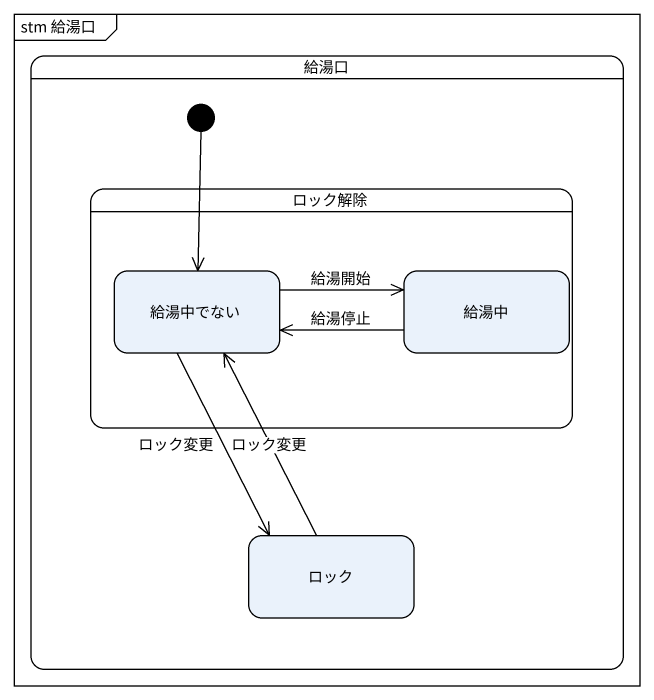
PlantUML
@startuml
mainframe stm 給湯口
hide empty description
state 給湯口 {
  state initial1 <<start>>
  state ロック解除 {
    state 給湯中でない
    state 給湯中
  }
  state ロック
}
initial1 --> 給湯中でない
給湯中でない -right-> 給湯中 : 給湯開始
給湯中でない --> ロック : ロック変更
給湯中 -left-> 給湯中でない : 給湯停止
ロック -up-> 給湯中でない : ロック変更
@enduml
